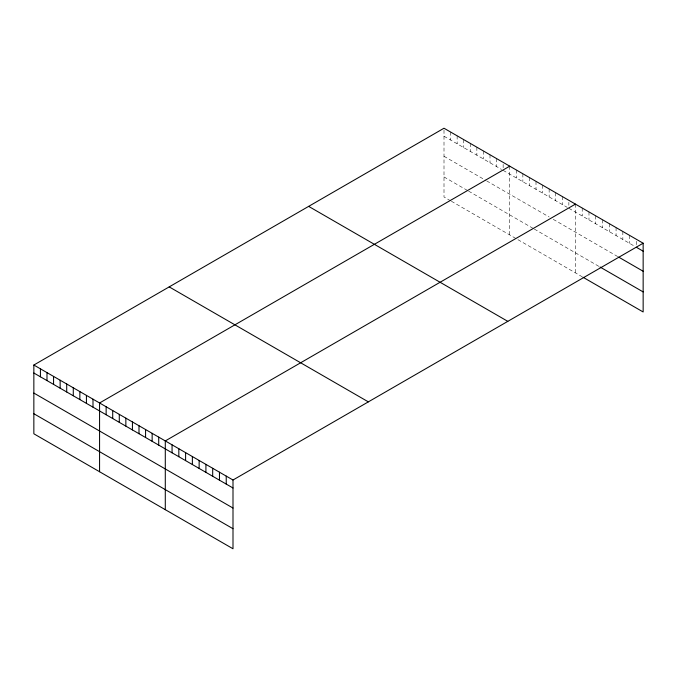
<?xml version="1.0" encoding="UTF-8"?>
<svg xmlns="http://www.w3.org/2000/svg" width="677" height="677" viewBox="0 0 677 677"><rect width="100%" height="100%" fill="white"/><g stroke="black" fill="none" stroke-linecap="round" stroke-linejoin="round"><path stroke-width="0.51" stroke-dasharray="3.38 2.54" d="M444.002 136.212L501.505 169.411M503.146 170.359L567.224 207.357M568.866 208.304L634.688 246.301M444.002 156.269L485.9 180.454M486.721 180.937L549.149 216.978M553.261 219.348L617.762 256.591M444.002 176.934L467.824 190.686M468.645 191.159L533.544 228.631M534.365 229.105L599.137 266.501M450.577 200.781L444.002 196.99L444.002 128.232M451.398 201.255L516.289 238.727M517.939 239.675L582.212 276.783M636.38 241.3L636.38 245.286M629.61 235.393L629.61 243.373M622.84 231.483L622.84 239.463M616.07 227.574L616.07 235.554M609.292 223.664L609.292 231.644M602.522 219.754L602.522 227.734M595.752 215.845L595.752 223.825M588.982 211.935L588.982 219.915M582.212 208.025L582.212 216.005M575.442 204.115L575.442 272.873M568.866 202.321L568.866 205.309M562.299 196.533L562.299 204.513M555.724 192.733L555.724 200.714M549.149 188.942L549.149 196.922M542.582 185.151L542.582 193.131M536.006 181.351L536.006 189.332M529.439 177.56L529.439 185.54M522.864 173.761L522.864 181.749M516.289 169.969L516.289 177.949M509.722 166.178L509.722 234.936M503.146 164.376L503.146 168.37M496.579 158.587L496.579 166.567M490.004 154.796L490.004 162.776M483.429 150.996L483.429 158.977M476.862 147.205L476.862 155.185M470.287 143.414L470.287 151.394M463.72 139.614L463.72 147.594M457.144 135.823L457.144 143.803M450.577 132.032L450.577 140.012"/><path stroke-width="1.02" d="M643.15 243.212L232.998 480.01L232.998 548.768L33.85 433.788L33.85 365.03L444.002 128.232L643.15 243.212L643.15 311.97L583.058 277.274M509.722 166.178L99.57 402.976L99.57 471.734M575.442 204.115L165.29 440.922L165.29 509.671M636.38 247.283L643.15 251.192M618.609 257.074L643.15 271.249M599.983 266.992L643.15 291.914M308.653 206.375L507.801 321.355M169.199 286.887L368.347 401.867M33.85 365.03L232.998 480.01M33.85 373.01L232.998 487.99M33.85 393.066L232.998 508.046M33.85 413.732L232.998 528.712M226.228 476.1L226.228 484.08M219.458 472.191L219.458 480.171M212.688 468.281L212.688 476.261M205.918 464.371L205.918 472.351M199.14 460.462L199.14 468.442M192.37 456.552L192.37 464.532M185.6 452.642L185.6 460.622M178.83 448.733L178.83 456.713M172.06 444.823L172.06 452.803M158.714 437.122L158.714 445.102M152.147 433.331L152.147 441.311M145.572 429.531L145.572 437.511M138.997 425.74L138.997 433.72M132.43 421.949L132.43 429.929M125.854 418.149L125.854 426.129M119.287 414.358L119.287 422.338M112.712 410.567L112.712 418.547M106.137 406.767L106.137 414.747M92.994 399.185L92.994 407.165M86.428 395.385L86.428 403.365M79.852 391.594L79.852 399.574M73.285 387.794L73.285 395.774M66.71 384.003L66.71 391.983M60.135 380.212L60.135 388.192M53.568 376.412L53.568 384.392M46.992 372.621L46.992 380.601M40.425 368.83L40.425 376.81"/></g></svg>
